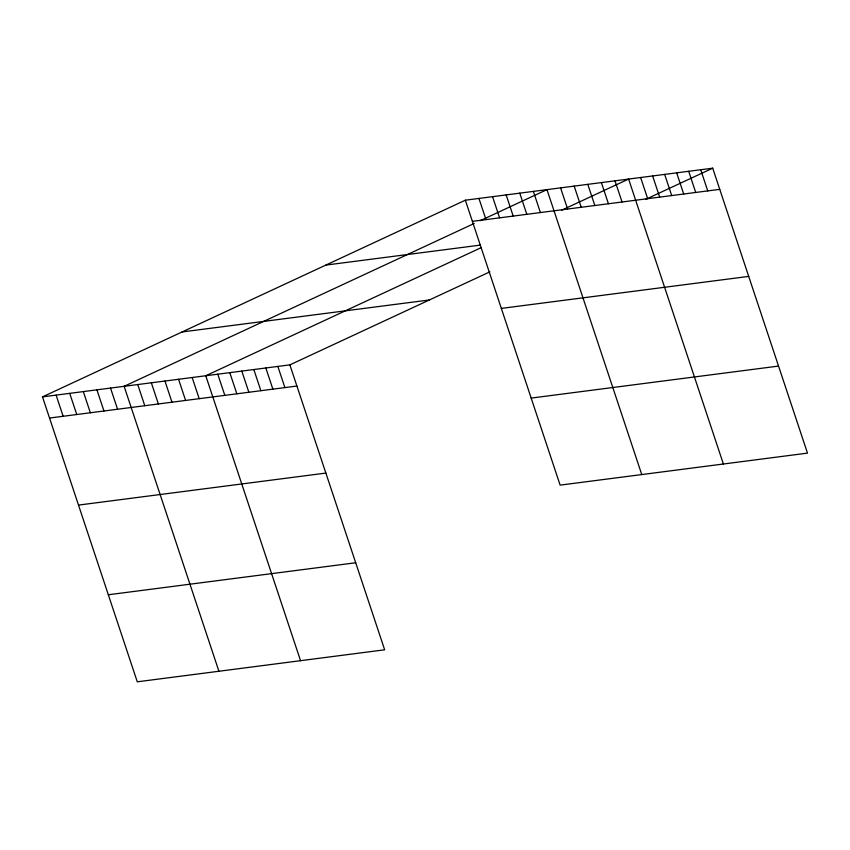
<?xml version="1.0" encoding="UTF-8"?>
<svg xmlns="http://www.w3.org/2000/svg" width="850" height="850" viewBox="0 0 850 850"><rect width="100%" height="100%" fill="white"/><g stroke="black" fill="none" stroke-linecap="round" stroke-linejoin="round"><path stroke-width="1.27" d="M42.5 396.876L289.871 364.873L384.657 649.804L137.286 681.817L42.5 396.876L465.343 200.196L712.714 168.183L807.5 453.124L560.129 485.127L465.343 200.196M474.226 223.465L124.132 386.314L218.917 671.256M480.186 220.692L546.975 189.624L641.761 474.566M481.079 247.69L205.764 375.753L300.549 660.694M561.818 210.131L628.607 179.063L723.393 464.004M289.871 364.873L489.887 271.83M645.926 199.251L712.714 168.183M472.388 221.361L719.759 189.348M325.805 265.094L480.409 245.097M182.038 331.967L429.409 299.965M501.341 308.401L748.712 276.399M49.544 418.041L296.916 386.038M531.176 398.087L778.547 366.074M78.498 505.091L325.869 473.078M108.332 594.766L355.704 562.764M700.697 169.734L707.742 190.91M688.681 171.296L695.725 192.461M676.664 172.847L683.708 194.012M664.657 174.399L671.691 195.574M652.641 175.961L659.674 197.126M640.624 177.512L647.668 198.677M615.007 180.827L622.041 201.992M601.396 182.591L608.441 203.756M587.786 184.344L594.83 205.519M574.186 186.107L581.23 207.273M560.575 187.871L567.619 209.036M533.364 191.388L540.409 212.553M519.764 193.152L526.809 214.317M506.154 194.905L513.198 216.081M492.554 196.669L499.598 217.834M478.943 198.433L485.987 219.597M277.854 366.424L284.899 387.589M265.837 367.976L272.882 389.151M253.831 369.538L260.865 390.703M241.814 371.089L248.848 392.254M229.798 372.64L236.842 393.816M217.781 374.202L224.825 395.367M192.164 377.517L199.197 398.682M178.553 379.27L185.597 400.446M164.953 381.034L171.987 402.199M151.343 382.797L158.387 403.962M137.742 384.551L144.776 405.726M110.532 388.078L117.566 409.243M96.921 389.831L103.966 411.007M83.321 391.595L90.355 412.76M69.711 393.359L76.755 414.524M56.111 395.112L63.144 416.288"/></g></svg>
